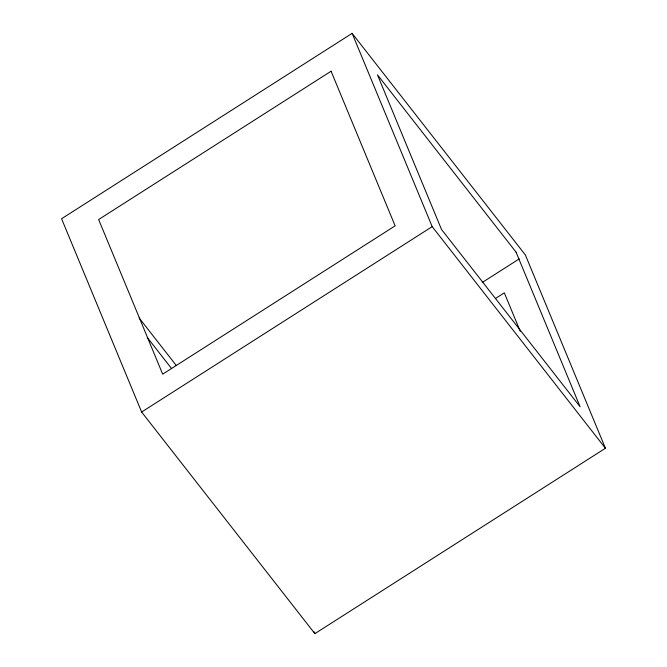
<?xml version="1.0" encoding="UTF-8"?>
<svg xmlns="http://www.w3.org/2000/svg" width="667" height="667" viewBox="0 0 667 667"><rect width="100%" height="100%" fill="white"/><g stroke="black" fill="none" stroke-linecap="round" stroke-linejoin="round"><path stroke-width="1" d="M352.126 33.35L61.572 218.743L141.629 412.031L314.874 633.65L605.428 448.257L525.371 254.969L352.126 33.35L432.191 226.63L605.428 448.257M141.629 412.031L432.191 226.63M482.358 282.416L519.226 258.896M495.548 298.441L504.319 292.838L520.235 331.257M139.211 318.067L176.421 365.674M147.215 337.394L171.594 368.584M314.074 631.724L314.874 633.65M331.082 71.219L98.633 219.535L162.681 374.162L395.131 225.846L331.082 71.219M516.05 252.134L377.464 74.837L441.512 229.465L580.098 406.762L516.05 252.134"/></g></svg>
